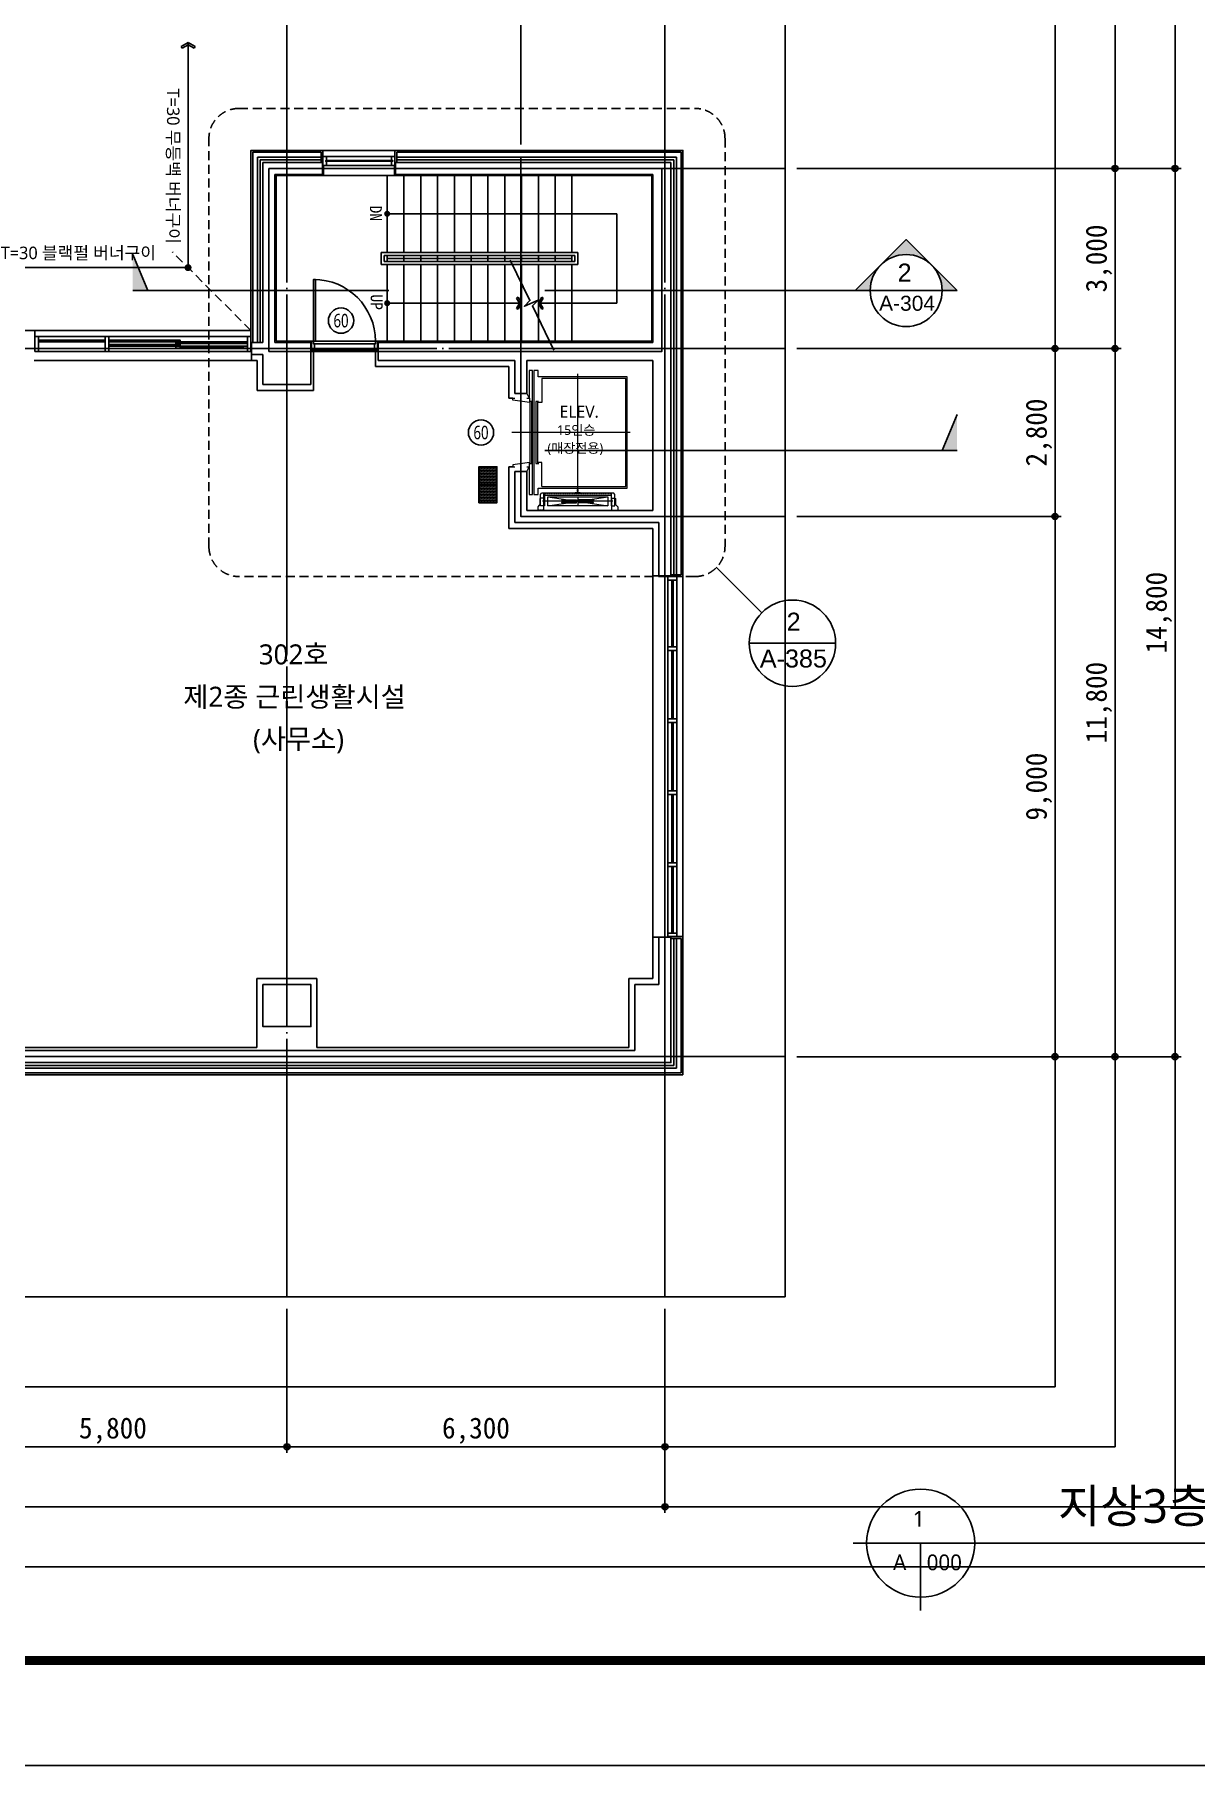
# Model space of a CAD drawing. Header units: millimetres. Extents: x 189000 to 252000, y 0 to 44550.
# Drawn here: x 221570 to 240914, y 0 to 28839 of the extents above; entities that cross this region are included whole.
import ezdxf
from ezdxf.enums import TextEntityAlignment as Align

# ---------------------------------------------------------------- set-up
doc = ezdxf.new("R2010")
doc.units = ezdxf.units.MM
doc.header["$LTSCALE"] = 100
for name, pattern in [('CEN', [62, 60, -1, 0, -1]), ('CENTER', [66, 60, -2, 2, -2]), ('CENTER2', [1.125, 0.75, -0.125, 0.125, -0.125]), ('DOT', [6.35, 0, -6.35]), ('HID', [2.3, 1.5, -0.8]), ('HIDDEN', [0.375, 0.25, -0.125]), ('도면0327-1$0$HID', [2.3, 1.5, -0.8])]:
    doc.linetypes.add(name, pattern=pattern)
for name, color, linetype in [('00', 7, 'Continuous'), ('A-MARK', 3, 'Continuous'), ('A-TITLE', 2, 'Continuous'), ('AA-DWXM-DOOR', 4, 'Continuous'), ('CEN', 1, 'CEN'), ('COL', 2, 'Continuous'), ('DIM', 7, 'Continuous'), ('FIN', 5, 'Continuous'), ('FOR', 4, 'Continuous'), ('fur', 6, 'Continuous'), ('insul', 8, 'Continuous'), ('L1', 8, 'Continuous'), ('SYM', 7, 'Continuous'), ('TEX', 3, 'Continuous'), ('TEXT', 3, 'Continuous'), ('WID', 4, 'Continuous'), ('방화문', 7, 'Continuous'), ('부분확대', 7, 'Continuous'), ('장애인', 8, 'Continuous')]:
    doc.layers.add(name, color=color, linetype=linetype)
for name, color, linetype, lineweight in [('LAD-CEN', 1, 'CENTER2', 9), ('LAD-OUTLINE', 7, 'Continuous', 20), ('LAD-REFERENCE', 7, 'Continuous', 5), ('LAD-THINLINE', 7, 'Continuous', 9)]:
    doc.layers.add(name, color=color, linetype=linetype, lineweight=lineweight)
doc.layers.add('면적선', color=44, linetype='Continuous', plot=False)
doc.styles.get("Standard").update_dxf_attribs({"font": 'Arial.ttf'})
doc.styles.add('돋움', font='')
doc.styles.add('맑은고딕', font='')
doc.styles.add('울릉도L', font='')
doc.styles.get('돋움').set_extended_font_data('DotumChe')
doc.styles.get('맑은고딕').set_extended_font_data('Malgun Gothic')
doc.styles.get('울릉도L').set_extended_font_data('Malgun Gothic')
doc.linetypes.add('BATTING', pattern='A,0.00254,-2.54,[134,ltypeshp.shx,S=2.54,R=0,X=-2.54,Y=0],-5.08,[134,ltypeshp.shx,S=2.54,R=180,X=2.54,Y=0],-2.54', length=10.16254)
doc.dimstyles.new('ISO-25', dxfattribs={"dimtxt": 2.5, "dimasz": 2.5, "dimexe": 1.25, "dimexo": 0.625, "dimtad": 1, "dimtxsty": 'Standard', "dimcen": 2.5, "dimadec": 0, "dimazin": 0, "dimtfac": 1, "dimtmove": 0, "dimatfit": 3, "dimfxl": 1, "dimarcsym": 0})

# ---------------------------------------------------------------- blocks, each defined once
blk = doc.blocks.new('*U14')
at = {"layer": 'LAD-OUTLINE'}
blk.add_line((0, 0), (80, 35), dxfattribs=at)
blk.add_lwpolyline([(80, 0), (80, 39), (150, 39), (110, -237), (80, -237), (80, -200)], dxfattribs=at)
blk = doc.blocks.new('*U15')
at = {"layer": 'LAD-OUTLINE'}
blk.add_line((0, 0), (-80, 35), dxfattribs=at)
blk.add_lwpolyline([(-80, 0), (-80, 39), (-150, 39), (-110, -237), (-80, -237), (-80, -200)], dxfattribs=at)
blk = doc.blocks.new('*U13')
at = {"layer": 'LAD-CEN', "ltscale": 200}
for p, q in [((0, 875), (0, -1100)), ((-1009, 0), (980, 0))]:
    blk.add_line(p, q, dxfattribs=at)
at = {"layer": 'LAD-OUTLINE'}
for points in [[(-1032, -730), (-1032, -660), (-930, -660), (-930, 825), (930, 825), (930, -660), (1032, -660), (1032, -730), (-1032, -730)], [(-900, -600), (-900, 800), (900, 800), (900, -600)], [(-570, -810), (-1032, -810), (-1032, -755), (1032, -755), (1032, -810), (570, -810)], [(-900, -600), (-500, -600), (-500, -660), (-530, -660)], [(-515, -665), (515, -665), (515, -700), (-515, -700), (-515, -665)], [(-515, -765), (515, -765), (515, -800), (-515, -800), (-515, -765)], [(900, -600), (500, -600), (500, -660), (530, -660)]]:
    blk.add_lwpolyline(points, dxfattribs=at)
blk = doc.blocks.new('LAD-RAIL-13K')
at = {"layer": 'LAD-THINLINE', "linetype": 'Continuous'}
for p, q in [((-40.801031, -53.720832), (-8.448969, -51.279167)), ((-4.75, -47.290511), (-4.75, -35.2)), ((4.75, -35.2), (4.75, -47.290511)), ((8.448969, -51.279167), (40.801031, -53.720832))]:
    blk.add_line(p, q, dxfattribs=at)
for points in [[(-7.95, -32), (-8, -32), (-8, -1), (-7, 0), (7, 0), (8, -1), (8, -32), (7.95, -32)], [(44.5, -57.709489), (44.5, -62), (-44.5, -62), (-44.5, -57.709489)]]:
    blk.add_lwpolyline(points, dxfattribs=at)
for centre, radius, start, end in [((-40.5, -57.709489), 4, 94.3160279995, 180), ((-8.75, -47.290511), 4, 274.3160279995, 0), ((-7.95, -35.2), 3.2, 0, 90), ((7.95, -35.2), 3.2, 90, 180), ((8.75, -47.290511), 4, 180, 265.6839720005), ((40.5, -57.709489), 4, 0, 85.6839720005)]:
    blk.add_arc(centre, radius, start, end, dxfattribs=at)
blk = doc.blocks.new('*U10')
at = {"layer": 'LAD-CEN', "ltscale": 10}
for p, q in [((-293, 636), (-277, 636)), ((-293, 601), (-277, 601)), ((-293, -601), (-277, -601)), ((-293, -636), (-277, -636))]:
    blk.add_line(p, q, dxfattribs=at)
at = {"layer": 'LAD-REFERENCE'}
for p, q in [((0, 601), (0, -601)), ((-211, 562), (0, 562)), ((-37, 556), (-37, -556)), ((-211, -562), (0, -562))]:
    blk.add_line(p, q, dxfattribs=at)
for points in [[(-83, 621), (-83, 621), (-88, 629), (-180, 629, -0.188811), (-194, 634), (-201, 641), (-228, 666), (-288, 666), (-288, 566), (-213, 566), (-83, 566)], [(-83, -621), (-83, -621), (-88, -629), (-180, -629, 0.188811), (-194, -634), (-201, -641), (-228, -666), (-288, -666), (-288, -566), (-213, -566), (-83, -566)]]:
    blk.add_lwpolyline(points, format="xyb", close=True, dxfattribs=at)
for points in [[(0, 556), (-211, 556), (-211, 621), (-20, 621), (0, 601)], [(0, -556), (-211, -556), (-211, -621), (-20, -621), (0, -601)]]:
    blk.add_lwpolyline(points, dxfattribs=at)
at = {"layer": 'LAD-THINLINE', "color": 2, "linetype": 'HIDDEN'}
for p, q in [((-282, 566), (-282, 666)), ((-6, -556), (-6, 556)), ((-282, -566), (-282, -666))]:
    blk.add_line(p, q, dxfattribs=at)
blk = doc.blocks.new('*U11')
at = {"layer": 'LAD-CEN', "linetype": 'CENTER'}
for p, q in [((0, 586), (0, -586)), ((75, 0), (-75, 0))]:
    blk.add_line(p, q, dxfattribs=at)
at = {"layer": 'LAD-THINLINE', "color": 5}
for p, q in [((-75, -500), (75, 500)), ((75, -500), (-75, 500)), ((-25, 262), (-25, 17)), ((-25, 262), (-22, 262)), ((-25, 262), (-22, 262)), ((-25, 262), (-22, 262)), ((-25, 262), (-22, 262)), ((-25, 17), (-22, 17)), ((-25, 17), (-22, 17)), ((-22, 262), (-22, 17)), ((-22, 262), (-21, 259)), ((-22, 262), (-21, 259)), ((-22, 17), (-21, 21)), ((-15, 260), (-12, 260)), ((-15, 260), (-12, 260)), ((-15, 260), (-15, 20)), ((-15, 260), (-9, 260)), ((-15, 260), (-9, 260)), ((-15, 20), (-9, 20)), ((-15, 20), (-9, 20)), ((-9, 260), (-9, 20)), ((-3, 260), (-3, 20)), ((3, 260), (-3, 260)), ((3, 260), (-3, 260)), ((3, 20), (-3, 20)), ((3, 260), (0, 260)), ((3, 260), (0, 260)), ((3, 260), (3, 20)), ((15, 260), (9, 260)), ((9, 260), (9, 20)), ((9, 260), (9, 20)), ((15, 20), (9, 20)), ((15, 260), (12, 260)), ((15, 260), (15, 20)), ((25, 262), (21, 262)), ((25, 262), (21, 262)), ((21, 262), (21, 17)), ((21, 262), (21, 259)), ((25, 262), (21, 262)), ((25, 262), (21, 262)), ((21, 262), (21, 259)), ((21, 17), (21, 21)), ((25, 17), (21, 17)), ((25, 17), (21, 17)), ((25, 262), (25, 17)), ((-25, -263), (-25, -18)), ((-25, -18), (-22, -18)), ((-25, -18), (-22, -18)), ((-25, -263), (-22, -263)), ((-25, -263), (-22, -263)), ((-25, -263), (-22, -263)), ((-25, -263), (-22, -263)), ((-22, -263), (-22, -18)), ((-22, -18), (-21, -21)), ((-22, -263), (-21, -260)), ((-22, -263), (-21, -260)), ((-15, -21), (-9, -21)), ((-15, -21), (-9, -21)), ((-15, -261), (-15, -21)), ((-15, -261), (-12, -261)), ((-15, -261), (-12, -261)), ((-15, -261), (-9, -261)), ((-15, -261), (-9, -261)), ((-9, -261), (-9, -21)), ((-3, -261), (-3, -21)), ((3, -21), (-3, -21)), ((3, -261), (-3, -261)), ((3, -261), (-3, -261)), ((3, -261), (0, -261)), ((3, -261), (0, -261)), ((3, -261), (3, -21)), ((15, -21), (9, -21)), ((9, -261), (9, -21)), ((9, -261), (9, -21)), ((15, -261), (9, -261)), ((15, -261), (12, -261)), ((15, -261), (15, -21)), ((21, -263), (21, -18)), ((25, -18), (21, -18)), ((25, -18), (21, -18)), ((21, -18), (21, -21)), ((21, -263), (21, -260)), ((21, -263), (21, -260)), ((25, -263), (21, -263)), ((25, -263), (21, -263)), ((25, -263), (21, -263)), ((25, -263), (21, -263)), ((25, -263), (25, -18))]:
    blk.add_line(p, q, dxfattribs=at)
at = {"layer": 'LAD-THINLINE'}
blk.add_lwpolyline([(-75, -500), (75, -500), (75, 500), (-75, 500)], close=True, dxfattribs=at)
at = {"layer": 'LAD-THINLINE', "color": 5}
for centre, start, end in [((-18, 260), 190.2367, 0), ((-18, 260), 190.2367, 0), ((-18, 20), 0, 169.7633), ((-6, 260), 180, 0), ((-6, 260), 180, 0), ((-6, 20), 0, 180), ((6, 260), 180, 0), ((6, 260), 180, 0), ((6, 20), 0, 180), ((18, 260), 180, 349.7633), ((18, 260), 180, 349.7633), ((18, 20), 10.2367, 180), ((-18, -21), 190.2367, 0), ((-18, -261), 0, 169.7633), ((-18, -261), 0, 169.7633), ((-6, -21), 180, 0), ((-6, -261), 0, 180), ((-6, -261), 0, 180), ((6, -21), 180, 0), ((6, -261), 0, 180), ((6, -261), 0, 180), ((18, -21), 180, 349.7633), ((18, -261), 10.2367, 180), ((18, -261), 10.2367, 180)]:
    blk.add_arc(centre, 3, start, end, dxfattribs=at)
blk = doc.blocks.new('1')
for name, p in [('*U11', (2386334, -4381467)), ('*U14', (2386831, -4382312)), ('*U15', (2388131, -4382312))]:
    blk.add_blockref(name, p)
at = {"rotation": 270}
blk.add_blockref('LAD-RAIL-13K', (2386531, -4381467), dxfattribs=at)
at = {"layer": 'L1'}
for name, p in [('*U13', (2387481, -4381467)), ('*U10', (2386469, -4381467))]:
    blk.add_blockref(name, p, dxfattribs=at)
blk = doc.blocks.new('새로운 블럭$0$arrow1')
for p, q in [((0, 0), (0.29, 0.5)), ((0, 0), (0.29, -0.5)), ((0.16, 0), (0.41, 0.43)), ((0.16, 0), (0.41, -0.43)), ((0.29, 0.5), (0.41, 0.43)), ((0.29, -0.5), (0.41, -0.43))]:
    blk.add_line(p, q)
blk = doc.blocks.new('Z_DOT')
at = {"layer": 'DIM', "color": 7}
for p, q in [((-1, 0), (1, 0)), ((0, -1), (0, 1))]:
    blk.add_line(p, q, dxfattribs=at)
for radius in [0.5, 0.25]:
    blk.add_circle((0, 0), radius, dxfattribs=at)
blk = doc.blocks.new('*D30')
at = {"layer": 'Defpoints', "color": 0, "transparency": 16777216}
for p in [(234075, 23609), (234075, 11809), (239575, 11809)]:
    blk.add_point(p, dxfattribs=at)
at = {"layer": 'DIM', "color": 6, "lineweight": -2, "transparency": 16777216}
for p, q in [((234275, 23609), (239575, 23609)), ((239575, 23509), (239575, 11909)), ((234275, 11809), (239575, 11809))]:
    blk.add_line(p, q, dxfattribs=at)
at = {"layer": 'DIM', "color": 6, "lineweight": -2, "transparency": 16777216, "xscale": 100, "yscale": 100, "zscale": 100}
for p, rotation in [((239575, 23609), 90), ((239575, 11809), 270)]:
    blk.add_blockref('Z_DOT', p, dxfattribs=dict(at, rotation=rotation))
at = {"layer": 'DIM', "color": 0, "transparency": 16777216, "insert": (239307, 17709), "char_height": 350, "attachment_point": 5, "rotation": 90, "style": '돋움'}
blk.add_mtext('11,800', dxfattribs=at)
blk = doc.blocks.new('*D31')
at = {"layer": 'Defpoints', "color": 0, "transparency": 16777216}
for p in [(234075, 26609), (234075, 11809), (240575, 11809)]:
    blk.add_point(p, dxfattribs=at)
at = {"layer": 'DIM', "color": 6, "lineweight": -2, "transparency": 16777216}
for p, q in [((234275, 26609), (240575, 26609)), ((240575, 26509), (240575, 11909)), ((234275, 11809), (240575, 11809))]:
    blk.add_line(p, q, dxfattribs=at)
at = {"layer": 'DIM', "color": 6, "lineweight": -2, "transparency": 16777216, "xscale": 100, "yscale": 100, "zscale": 100}
for p, rotation in [((240575, 26609), 90), ((240575, 11809), 270)]:
    blk.add_blockref('Z_DOT', p, dxfattribs=dict(at, rotation=rotation))
at = {"layer": 'DIM', "color": 0, "transparency": 16777216, "insert": (240307, 19209), "char_height": 350, "attachment_point": 5, "rotation": 90, "style": '돋움'}
blk.add_mtext('14,800', dxfattribs=at)
blk = doc.blocks.new('*D32')
at = {"layer": 'Defpoints', "color": 0, "transparency": 16777216}
for p in [(234075, 26609), (234075, 23609), (239575, 23609)]:
    blk.add_point(p, dxfattribs=at)
at = {"layer": 'DIM', "color": 6, "lineweight": -2, "transparency": 16777216}
for p, q in [((234275, 26609), (239575, 26609)), ((239575, 26509), (239575, 23709)), ((234275, 23609), (239575, 23609))]:
    blk.add_line(p, q, dxfattribs=at)
at = {"layer": 'DIM', "color": 6, "lineweight": -2, "transparency": 16777216, "xscale": 100, "yscale": 100, "zscale": 100}
for p, rotation in [((239575, 26609), 90), ((239575, 23609), 270)]:
    blk.add_blockref('Z_DOT', p, dxfattribs=dict(at, rotation=rotation))
at = {"layer": 'DIM', "color": 0, "transparency": 16777216, "insert": (239307, 25109), "char_height": 350, "attachment_point": 5, "rotation": 90, "style": '돋움'}
blk.add_mtext('3,000', dxfattribs=at)
blk = doc.blocks.new('*D35')
at = {"layer": 'Defpoints', "color": 0, "transparency": 16777216}
for p in [(219975, 7809), (225775, 7809), (219975, 5309)]:
    blk.add_point(p, dxfattribs=at)
at = {"layer": 'DIM', "color": 6, "lineweight": -2, "transparency": 16777216}
for p, q in [((219975, 7609), (219975, 5309)), ((225775, 7609), (225775, 5309)), ((225675, 5309), (220075, 5309))]:
    blk.add_line(p, q, dxfattribs=at)
at = {"layer": 'DIM', "color": 6, "lineweight": -2, "transparency": 16777216, "xscale": 100, "yscale": 100, "zscale": 100, "rotation": 180}
blk.add_blockref('Z_DOT', (219975, 5309), dxfattribs=at)
at = {"layer": 'DIM', "color": 6, "lineweight": -2, "transparency": 16777216, "xscale": 100, "yscale": 100, "zscale": 100}
blk.add_blockref('Z_DOT', (225775, 5309), dxfattribs=at)
at = {"layer": 'DIM', "color": 0, "transparency": 16777216, "insert": (222875, 5577), "char_height": 350, "attachment_point": 5, "style": '돋움'}
blk.add_mtext('5,800', dxfattribs=at)
blk = doc.blocks.new('*D36')
at = {"layer": 'Defpoints', "color": 0, "transparency": 16777216}
for p in [(225775, 7809), (232075, 7809), (225775, 5309)]:
    blk.add_point(p, dxfattribs=at)
at = {"layer": 'DIM', "color": 6, "lineweight": -2, "transparency": 16777216}
for p, q in [((225775, 7609), (225775, 5309)), ((232075, 7609), (232075, 5309)), ((231975, 5309), (225875, 5309))]:
    blk.add_line(p, q, dxfattribs=at)
at = {"layer": 'DIM', "color": 6, "lineweight": -2, "transparency": 16777216, "xscale": 100, "yscale": 100, "zscale": 100, "rotation": 180}
blk.add_blockref('Z_DOT', (225775, 5309), dxfattribs=at)
at = {"layer": 'DIM', "color": 6, "lineweight": -2, "transparency": 16777216, "xscale": 100, "yscale": 100, "zscale": 100}
blk.add_blockref('Z_DOT', (232075, 5309), dxfattribs=at)
at = {"layer": 'DIM', "color": 0, "transparency": 16777216, "insert": (228925, 5577), "char_height": 350, "attachment_point": 5, "style": '돋움'}
blk.add_mtext('6,300', dxfattribs=at)
blk = doc.blocks.new('*D37')
at = {"layer": 'Defpoints', "color": 0, "transparency": 16777216}
for p in [(205075, 7809), (232075, 7809), (205075, 4309)]:
    blk.add_point(p, dxfattribs=at)
at = {"layer": 'DIM', "color": 6, "lineweight": -2, "transparency": 16777216}
for p, q in [((205075, 7609), (205075, 4309)), ((232075, 7609), (232075, 4309)), ((231975, 4309), (205175, 4309))]:
    blk.add_line(p, q, dxfattribs=at)
at = {"layer": 'DIM', "color": 6, "lineweight": -2, "transparency": 16777216, "xscale": 100, "yscale": 100, "zscale": 100, "rotation": 180}
blk.add_blockref('Z_DOT', (205075, 4309), dxfattribs=at)
at = {"layer": 'DIM', "color": 6, "lineweight": -2, "transparency": 16777216, "xscale": 100, "yscale": 100, "zscale": 100}
blk.add_blockref('Z_DOT', (232075, 4309), dxfattribs=at)
at = {"layer": 'DIM', "color": 0, "transparency": 16777216, "insert": (218575, 4577), "char_height": 350, "attachment_point": 5, "style": '돋움'}
blk.add_mtext('27,000', dxfattribs=at)
blk = doc.blocks.new('*D38')
at = {"layer": 'Defpoints', "color": 0, "transparency": 16777216}
for p in [(234075, 20809), (234075, 11809), (238575, 11809)]:
    blk.add_point(p, dxfattribs=at)
at = {"layer": 'DIM', "color": 6, "lineweight": -2, "transparency": 16777216}
for p, q in [((234275, 20809), (238575, 20809)), ((238575, 20709), (238575, 11909)), ((234275, 11809), (238575, 11809))]:
    blk.add_line(p, q, dxfattribs=at)
at = {"layer": 'DIM', "color": 6, "lineweight": -2, "transparency": 16777216, "xscale": 100, "yscale": 100, "zscale": 100}
for p, rotation in [((238575, 20809), 90), ((238575, 11809), 270)]:
    blk.add_blockref('Z_DOT', p, dxfattribs=dict(at, rotation=rotation))
at = {"layer": 'DIM', "color": 0, "transparency": 16777216, "insert": (238307, 16309), "char_height": 350, "attachment_point": 5, "rotation": 90, "style": '돋움'}
blk.add_mtext('9,000', dxfattribs=at)
blk = doc.blocks.new('*D39')
at = {"layer": 'Defpoints', "color": 0, "transparency": 16777216}
for p in [(234075, 23609), (234075, 20809), (238575, 20809)]:
    blk.add_point(p, dxfattribs=at)
at = {"layer": 'DIM', "color": 6, "lineweight": -2, "transparency": 16777216}
for p, q in [((234275, 23609), (238575, 23609)), ((238575, 23509), (238575, 20909)), ((234275, 20809), (238575, 20809))]:
    blk.add_line(p, q, dxfattribs=at)
at = {"layer": 'DIM', "color": 6, "lineweight": -2, "transparency": 16777216, "xscale": 100, "yscale": 100, "zscale": 100}
for p, rotation in [((238575, 23609), 90), ((238575, 20809), 270)]:
    blk.add_blockref('Z_DOT', p, dxfattribs=dict(at, rotation=rotation))
at = {"layer": 'DIM', "color": 0, "transparency": 16777216, "insert": (238307, 22209), "char_height": 350, "attachment_point": 5, "rotation": 90, "style": '돋움'}
blk.add_mtext('2,800', dxfattribs=at)
blk = doc.blocks.new('*D40')
at = {"layer": 'Defpoints', "color": 0, "transparency": 16777216}
for p in [(234075, 34909), (234075, 26609), (240575, 26609)]:
    blk.add_point(p, dxfattribs=at)
at = {"layer": 'DIM', "color": 6, "lineweight": -2, "transparency": 16777216}
for p, q in [((234275, 34909), (240575, 34909)), ((240575, 34809), (240575, 26709)), ((234275, 26609), (240575, 26609))]:
    blk.add_line(p, q, dxfattribs=at)
at = {"layer": 'DIM', "color": 6, "lineweight": -2, "transparency": 16777216, "xscale": 100, "yscale": 100, "zscale": 100}
for p, rotation in [((240575, 34909), 90), ((240575, 26609), 270)]:
    blk.add_blockref('Z_DOT', p, dxfattribs=dict(at, rotation=rotation))
at = {"layer": 'DIM', "color": 0, "transparency": 16777216, "insert": (240307, 30759), "char_height": 350, "attachment_point": 5, "rotation": 90, "style": '돋움'}
blk.add_mtext('8,300', dxfattribs=at)
blk = doc.blocks.new('A$C0DB842BB')
at = {"layer": 'FOR', "color": 1}
blk.add_lwpolyline([(63000, 0), (63000, 44550), (0, 44550), (0, 0)], close=True, dxfattribs=at)
at = {"layer": 'FOR', "color": 7, "const_width": 150}
blk.add_lwpolyline([(61688, 43250), (2187, 43250), (2187, 1750), (61688, 1750)], close=True, dxfattribs=at)
blk = doc.blocks.new('A$C1434219D')
at = {"layer": '장애인', "color": 6}
blk.add_lwpolyline([(0, 0), (300, 0), (300, 300), (0, 300)], close=True, dxfattribs=at)
at = {"layer": '장애인'}
for centre in [(25, 275), (75, 275), (125, 275), (175, 275), (225, 275), (275, 275), (25, 225), (25, 175), (25, 125), (25, 75), (25, 25), (75, 225), (75, 175), (75, 125), (75, 75), (75, 25), (125, 225), (125, 175), (125, 125), (125, 75), (125, 25), (175, 225), (175, 175), (175, 125), (175, 75), (175, 25), (225, 225), (225, 175), (225, 125), (225, 75), (225, 25), (275, 225), (275, 175), (275, 125), (275, 75), (275, 25)]:
    blk.add_circle(centre, 17.5, dxfattribs=at)
blk = doc.blocks.new('*U48')
at = {"layer": 'AA-DWXM-DOOR', "color": 8}
for p, q in [((35, 120), (1065, 120)), ((35, 75), (1065, 75))]:
    blk.add_line(p, q, dxfattribs=at)
at = {"layer": 'AA-DWXM-DOOR'}
for points in [[(65, 120), (65, 1150), (35, 1150), (35, 120)], [(0, -30), (0, 120), (35, 120), (35, 75), (50, 75), (50, 15), (35, -30), (35, -30)], [(1100, -30), (1100, 120), (1065, 120), (1065, 75), (1050, 75), (1050, 15), (1065, -30), (1065, -30)]]:
    blk.add_lwpolyline(points, close=True, dxfattribs=at)
at = {"layer": 'AA-DWXM-DOOR', "color": 16}
blk.add_arc((35, 120), 1030, 0, 90, dxfattribs=at)
at = {"layer": 'Defpoints', "linetype": 'DOT'}
for p, q in [((-10, 110), (-10, -20)), ((1110, 110), (1110, -20))]:
    blk.add_line(p, q, dxfattribs=at)
blk = doc.blocks.new('도면0327-1$0$새로운 블럭$0$arrow1')
for p, q in [((0, 0), (0.29, 0.5)), ((0, 0), (0.29, -0.5)), ((0.16, 0), (0.41, 0.43)), ((0.16, 0), (0.41, -0.43)), ((0.29, 0.5), (0.41, 0.43)), ((0.29, -0.5), (0.41, -0.43))]:
    blk.add_line(p, q)

msp = doc.modelspace()

# ---------------------------------------------------------------- hatches: boundary and pattern name
at = {"layer": 'A-MARK'}
for points in [[(236518.3, 24999.1), (236094.1, 25423.4), (235669.8, 24999.1, -0.4142136)], [(223204.9, 25174.9), (223204.9, 24574.9), (223454.9, 24574.9)], [(235669.8, 24999.1), (235245.5, 24574.9), (235494.1, 24574.9, -0.1989124)], [(236518.3, 24999.1, -0.1989124), (236694.1, 24574.9), (236942.6, 24574.9)], [(236942.6, 22509.1), (236942.6, 21909.1), (236692.6, 21909.1)]]:
    msp.add_hatch(color=256, dxfattribs=at).paths.add_polyline_path(points)

# ---------------------------------------------------------------- linework, layer by layer
at = {"layer": '00', "const_width": 50}
for points in [[(227445.3, 25829.1, 1), (227445.3, 25879.1, 1)], [(227445.3, 24339.1, 1), (227445.3, 24389.1, 1)]]:
    msp.add_lwpolyline(points, format="xyb", close=True, dxfattribs=at)
at = {"layer": '00'}
msp.add_lwpolyline([(230220.9, 23582.2), (229865.9, 24318.5), (229959.4, 24415.4), (229731.4, 24312.8), (229822.9, 24407.7), (229497.7, 25082.2)], dxfattribs=at)
at = {"layer": 'A-MARK'}
for p, q in [((223454.9, 24574.9), (223204.9, 25174.9)), ((223204.9, 24574.9), (227475.3, 24574.9)), ((230075.3, 24574.9), (236942.6, 24574.9)), ((236692.6, 21909.1), (236942.6, 22509.1)), ((236942.6, 21909.1), (230075.3, 21909.1))]:
    msp.add_line(p, q, dxfattribs=at)
msp.add_lwpolyline([(236942.6, 24574.9), (236094.1, 25423.4), (235245.5, 24574.9)], dxfattribs=at)
msp.add_circle((236094.1, 24574.9), 600, dxfattribs=at)
at = {"layer": 'A-TITLE', "color": 0}
for p, q in [((235210.9, 3703.3), (243885.2, 3703.3)), ((236335.9, 3703.3), (236335.9, 2578.3))]:
    msp.add_line(p, q, dxfattribs=at)
msp.add_circle((236335.9, 3703.3), 900, dxfattribs=at)
at = {"layer": 'AA-DWXM-DOOR', "color": 8}
msp.add_line((226220.3, 23579.1), (227250.3, 23579.1), dxfattribs=at)
at = {"layer": 'CEN'}
for p, q in [((225775.3, 36909.1), (225775.3, 7809.1)), ((229675.3, 20809.1), (229675.3, 36909.1)), ((232075.3, 36909.1), (232075.3, 7809.1)), ((225475.3, 26609.1), (234075.3, 26609.1)), ((225475.3, 23609.1), (225475.3, 26609.1)), ((209875.3, 23609.1), (234075.3, 23609.1)), ((229675.3, 20809.1), (234075.3, 20809.1)), ((234075.3, 11809.1), (203075.3, 11809.1))]:
    msp.add_line(p, q, dxfattribs=at)
at = {"layer": 'COL'}
for p, q in [((225375.3, 23709.1), (225375.3, 26709.1)), ((226365.3, 26709.1), (225375.3, 26709.1)), ((226365.3, 26509.1), (226365.3, 26709.1)), ((232175.3, 26709.1), (227585.3, 26709.1)), ((227585.3, 26709.1), (227585.3, 26509.1)), ((232175.3, 26709.1), (232175.3, 19819.1)), ((225575.3, 23709.1), (225575.3, 26509.1)), ((226365.3, 26509.1), (225575.3, 26509.1)), ((231875.3, 26509.1), (227585.3, 26509.1)), ((231875.3, 26509.1), (231875.3, 23709.1)), ((225375.3, 23709.1), (225185.3, 23709.1)), ((225185.3, 23509.1), (225185.3, 23709.1)), ((226175.3, 23709.1), (225575.3, 23709.1)), ((226175.3, 23009.1), (226175.3, 23709.1)), ((231875.3, 23709.1), (227295.3, 23709.1)), ((227295.3, 23709.1), (227295.3, 23409.1)), ((225375.3, 23509.1), (225185.3, 23509.1)), ((227295.3, 23409.1), (229575.3, 23409.1)), ((229575.3, 22859.1), (229575.3, 23409.1)), ((229775.3, 23409.1), (231875.3, 23409.1)), ((229775.3, 23409.1), (229775.3, 22859.1)), ((231875.3, 23409.1), (231875.3, 20909.1)), ((225375.3, 23009.1), (226175.3, 23009.1)), ((229775.3, 22859.1), (229575.3, 22859.1)), ((229775.3, 21559.1), (229575.3, 21559.1)), ((229575.3, 21559.1), (229575.3, 20709.1)), ((229775.3, 21559.1), (229775.3, 20909.1)), ((229775.3, 20909.1), (231875.3, 20909.1)), ((231975.3, 20709.1), (229575.3, 20709.1)), ((229575.3, 20709.1), (229575.3, 20709.1)), ((229575.3, 20709.1), (229575.3, 20709.1)), ((231975.3, 20709.1), (231975.3, 19819.1)), ((231975.3, 19819.1), (232175.3, 19819.1)), ((231975.3, 13799.1), (231975.3, 13009.1)), ((231975.3, 13799.1), (232175.3, 13799.1)), ((231975.3, 13009.1), (231575.3, 13009.1)), ((231575.3, 11909.1), (231575.3, 13009.1)), ((231575.3, 11909.1), (212975.3, 11909.1))]:
    msp.add_line(p, q, dxfattribs=at)
for points in [[(225375.3, 23509.1), (225375.3, 23009.1)], [(212775.3, 11709.1), (232175.3, 11709.1), (232175.3, 13799.1)]]:
    msp.add_lwpolyline(points, dxfattribs=at)
msp.add_lwpolyline([(225375.3, 13009.1), (226175.3, 13009.1), (226175.3, 12309.1), (225375.3, 12309.1)], close=True, dxfattribs=at)
at = {"layer": 'Defpoints', "color": 26}
for points in [[(241575.3, 41409.1), (195575.3, 41409.1), (195575.3, 3309.1), (241575.3, 3309.1)], [(240575.3, 40409.1), (196575.3, 40409.1), (196575.3, 4309.1), (240575.3, 4309.1)], [(239575.3, 39409.1), (197575.3, 39409.1), (197575.3, 5309.1), (239575.3, 5309.1)], [(238575.3, 38409.1), (198575.3, 38409.1), (198575.3, 6309.1), (238575.3, 6309.1)], [(234075.3, 36909.1), (203075.3, 36909.1), (203075.3, 7809.1), (234075.3, 7809.1)]]:
    msp.add_lwpolyline(points, close=True, dxfattribs=at)
at = {"layer": 'FIN', "linetype": 'Continuous'}
for p, q in [((226375.3, 26709.1), (226375.3, 26909.1)), ((227575.3, 26709.1), (227575.3, 26909.1))]:
    msp.add_line(p, q, dxfattribs=at)
at = {"layer": 'FIN', "linetype": 'Continuous', "ltscale": 5}
for p, q in [((227605.3, 26709.1), (227605.3, 26879.1)), ((227605.3, 26879.1), (232345.3, 26879.1)), ((232345.3, 26879.1), (232345.3, 19839.1)), ((213475.3, 23909.1), (225175.3, 23909.1)), ((221575.3, 23709.1), (221575.3, 23909.1)), ((225175.3, 23709.1), (225175.3, 23909.1)), ((225185.3, 23409.1), (225277.4, 23409.1)), ((225277.4, 23409.1), (225277.4, 22909.1)), ((226220.3, 23579.1), (226220.3, 22909.1)), ((227250.3, 23579.1), (227250.3, 23309.1)), ((227250.3, 23309.1), (229475.3, 23309.1)), ((229475.3, 23309.1), (229475.3, 22779.1)), ((225277.4, 22909.1), (226220.3, 22909.1)), ((229538.3, 22779.1), (229475.3, 22779.1)), ((229475.3, 21639.1), (229475.3, 20609.1)), ((229538.3, 21639.1), (229475.3, 21639.1)), ((229475.3, 20609.1), (231875.3, 20609.1)), ((231875.3, 20609.1), (231875.3, 19819.1)), ((232345.3, 19839.1), (232175.3, 19839.1)), ((232175.3, 19809.1), (232375.3, 19809.1)), ((232375.3, 19809.1), (232375.3, 13809.1)), ((231875.3, 13799.1), (231875.3, 13109.1)), ((232175.3, 13809.1), (232375.3, 13809.1)), ((232175.3, 13779.1), (232345.3, 13779.1)), ((232345.3, 13779.1), (232345.3, 11539.1)), ((225275.3, 13109.1), (226275.3, 13109.1)), ((225275.3, 11959.1), (225275.3, 13109.1)), ((226275.3, 11959.1), (226275.3, 13109.1)), ((231475.3, 13109.1), (231875.3, 13109.1)), ((231475.3, 11959.1), (231475.3, 13109.1)), ((220775.3, 11959.1), (225275.3, 11959.1)), ((231475.3, 11959.1), (226275.3, 11959.1)), ((212005.3, 11539.1), (232345.3, 11539.1)), ((211975.3, 11509.1), (232375.3, 11509.1))]:
    msp.add_line(p, q, dxfattribs=at)
at = {"layer": 'FIN'}
for p, q in [((226385.3, 26489.1), (226385.3, 26659.1)), ((227565.3, 26659.1), (227565.3, 26489.1)), ((225595.3, 23729.1), (225595.3, 26489.1)), ((225595.3, 26489.1), (226385.3, 26489.1)), ((227565.3, 26489.1), (231855.3, 26489.1)), ((231855.3, 26489.1), (231855.3, 23729.1)), ((226185.3, 23729.1), (225595.3, 23729.1)), ((231855.3, 23729.1), (227285.3, 23729.1)), ((225185.3, 23409.1), (221565.3, 23409.1)), ((225185.3, 23509.1), (225185.3, 23409.1)), ((231975.3, 19819.1), (231875.3, 19819.1)), ((231875.3, 13799.1), (231875.3, 19819.1)), ((231975.3, 13799.1), (231875.3, 13799.1))]:
    msp.add_line(p, q, dxfattribs=at)
at = {"layer": 'FIN', "linetype": 'Continuous', "ltscale": 5}
for points in [[(225175.3, 23909.1), (225175.3, 26909.1), (232375.3, 26909.1), (232375.3, 23909.1)], [(225205.3, 23709.1), (225205.3, 26879.1), (226345.3, 26879.1), (226345.3, 26709.1)], [(232375.3, 19809.1), (232375.3, 23909.1)], [(232375.3, 11509.1), (232375.3, 13809.1)]]:
    msp.add_lwpolyline(points, dxfattribs=at)
at = {"layer": 'FIN'}
msp.add_lwpolyline([(226385.3, 26489.1), (227565.3, 26489.1)], dxfattribs=at)
at = {"layer": 'fur', "color": 6}
for p, q in [((227445.3, 25854.1), (231275.3, 25854.1)), ((231275.3, 24364.1), (231275.3, 25854.1)), ((227445.3, 24364.1), (229685.3, 24364.1)), ((231275.3, 24364.1), (229965.3, 24364.1))]:
    msp.add_line(p, q, dxfattribs=at)
at = {"layer": 'insul'}
for p, q in [((226345.3, 26799.1), (225285.3, 26799.1)), ((225285.3, 26799.1), (225285.3, 23709.1)), ((227605.3, 26799.1), (232265.3, 26799.1)), ((232265.3, 26799.1), (232265.3, 19839.1)), ((232265.3, 13779.1), (232265.3, 11619.1)), ((212685.3, 11619.1), (232265.3, 11619.1))]:
    msp.add_line(p, q, dxfattribs=at)
at = {"layer": 'insul', "linetype": 'BATTING', "ltscale": 0.04}
for p, q in [((226345.3, 26754.1), (225330.3, 26754.1)), ((225330.3, 26754.1), (225330.3, 23709.1)), ((227605.3, 26754.1), (232220.3, 26754.1)), ((232220.3, 26754.1), (232220.3, 19839.1)), ((232220.3, 13779.1), (232220.3, 11664.1)), ((212730.3, 11664.1), (232220.3, 11664.1))]:
    msp.add_line(p, q, dxfattribs=at)
at = {"layer": 'L1'}
for p, q in [((227445.3, 25209.1), (227445.3, 26489.1)), ((227445.3, 25209.1), (227445.3, 26489.1)), ((227725.3, 25209.1), (227725.3, 26489.1)), ((228005.3, 25209.1), (228005.3, 26489.1)), ((228285.3, 25209.1), (228285.3, 26489.1)), ((228565.3, 25209.1), (228565.3, 26489.1)), ((228845.3, 25209.1), (228845.3, 26489.1)), ((229125.3, 25209.1), (229125.3, 26489.1)), ((229405.3, 25209.1), (229405.3, 26489.1)), ((229685.3, 25209.1), (229685.3, 26489.1)), ((229965.3, 25209.1), (229965.3, 26489.1)), ((230245.3, 25209.1), (230245.3, 26489.1)), ((230525.3, 25209.1), (230525.3, 26489.1)), ((227345.3, 25209.1), (230625.3, 25209.1)), ((227345.3, 25159.1), (227345.3, 25209.1)), ((227345.3, 25209.1), (227345.3, 25009.1)), ((227395.3, 25159.1), (230575.3, 25159.1)), ((227395.3, 25159.1), (227395.3, 25059.1)), ((227445.3, 25109.1), (227445.3, 25159.1)), ((227445.3, 25109.1), (230525.3, 25109.1)), ((227445.3, 25109.1), (227445.3, 25059.1)), ((227725.3, 25109.1), (227725.3, 25159.1)), ((227725.3, 25109.1), (227725.3, 25059.1)), ((228005.3, 25109.1), (228005.3, 25159.1)), ((228005.3, 25109.1), (228005.3, 25059.1)), ((228285.3, 25109.1), (228285.3, 25159.1)), ((228285.3, 25109.1), (228285.3, 25059.1)), ((228565.3, 25109.1), (228565.3, 25159.1)), ((228565.3, 25109.1), (228565.3, 25059.1)), ((228845.3, 25109.1), (228845.3, 25159.1)), ((228845.3, 25109.1), (228845.3, 25059.1)), ((229125.3, 25109.1), (229125.3, 25159.1)), ((229125.3, 25109.1), (229125.3, 25059.1)), ((229405.3, 25109.1), (229405.3, 25159.1)), ((229405.3, 25109.1), (229405.3, 25059.1)), ((229685.3, 25109.1), (229685.3, 25159.1)), ((229685.3, 25059.1), (229685.3, 25109.1)), ((229965.3, 25109.1), (229965.3, 25159.1)), ((229965.3, 25059.1), (229965.3, 25109.1)), ((230245.3, 25109.1), (230245.3, 25159.1)), ((230245.3, 25059.1), (230245.3, 25109.1)), ((230525.3, 25109.1), (230525.3, 25159.1)), ((230525.3, 25109.1), (230525.3, 25159.1)), ((230525.3, 25109.1), (230525.3, 25059.1)), ((230525.3, 25059.1), (230525.3, 25109.1)), ((230575.3, 25159.1), (230575.3, 25059.1)), ((230625.3, 25209.1), (230625.3, 25009.1)), ((230625.3, 25009.1), (227345.3, 25009.1)), ((230575.3, 25059.1), (227395.3, 25059.1)), ((227445.3, 25009.1), (227445.3, 23729.1)), ((227445.3, 25009.1), (227445.3, 23729.1)), ((227725.3, 25009.1), (227725.3, 23729.1)), ((228005.3, 25009.1), (228005.3, 23729.1)), ((228285.3, 25009.1), (228285.3, 23729.1)), ((228565.3, 25009.1), (228565.3, 23729.1)), ((228845.3, 25009.1), (228845.3, 23729.1)), ((229125.3, 25009.1), (229125.3, 23729.1)), ((229405.3, 25009.1), (229405.3, 23729.1)), ((229685.3, 25009.1), (229685.3, 23729.1)), ((229965.3, 25009.1), (229965.3, 23729.1)), ((230245.3, 25009.1), (230245.3, 23729.1)), ((230525.3, 25009.1), (230525.3, 23729.1))]:
    msp.add_line(p, q, dxfattribs=at)
at = {"layer": 'SYM', "color": 6}
for p, q in [((224127.6, 24956.8), (224127.6, 28706.8)), ((220377.6, 24956.8), (224127.6, 24956.8))]:
    msp.add_line(p, q, dxfattribs=at)
at = {"layer": 'SYM', "color": 6, "linetype": '도면0327-1$0$HID'}
msp.add_line((225175.3, 23909.1), (223865.7, 25218.7), dxfattribs=at)
at = {"layer": 'SYM', "const_width": 57.9}
msp.add_lwpolyline([(224107.1, 24936.4, -1), (224148, 24977.3, -1)], format="xyb", close=True, dxfattribs=at)
at = {"layer": 'WID', "color": 6, "linetype": 'Continuous', "ltscale": 0.2}
for p, q in [((227515.3, 26809.1), (226435.3, 26809.1)), ((227515.3, 26809.1), (226435.3, 26809.1)), ((222875.3, 23750.1), (223925.3, 23750.1)), ((222875.3, 23720.1), (223925.3, 23720.1)), ((222875.3, 23675.1), (223925.3, 23675.1)), ((223995.3, 23720.1), (225045.3, 23720.1)), ((225045.3, 23690.1), (223995.3, 23690.1)), ((225115.3, 23561.1), (222805.3, 23561.1)), ((222875.3, 23645.1), (223925.3, 23645.1)), ((223995.3, 23645.1), (225045.3, 23645.1)), ((225045.3, 23615.1), (223995.3, 23615.1))]:
    msp.add_line(p, q, dxfattribs=at)
at = {"layer": 'WID', "color": 6}
for p, q in [((227515.3, 26659.1), (226435.3, 26659.1)), ((227515.3, 26659.1), (226435.3, 26659.1)), ((225115.3, 23809.1), (221635.3, 23809.1)), ((222745.3, 23561.1), (221635.3, 23561.1)), ((232125.3, 13869.1), (232125.3, 19749.1)), ((232275.3, 13869.1), (232275.3, 19749.1))]:
    msp.add_line(p, q, dxfattribs=at)
at = {"layer": 'WID', "color": 4}
for p, q in [((223925.3, 23735.1), (222875.3, 23735.1)), ((223925.3, 23660.1), (222875.3, 23660.1)), ((225045.3, 23705.1), (223995.3, 23705.1)), ((225045.3, 23630.1), (223995.3, 23630.1))]:
    msp.add_line(p, q, dxfattribs=at)
at = {"layer": 'WID'}
for points in [[(226375.3, 26659.1), (226435.3, 26659.1), (226435.3, 26809.1), (226375.3, 26809.1)], [(227537.3, 26740.1), (226423.3, 26740.1), (226423.3, 26728.1), (227537.3, 26728.1)], [(227515.3, 26659.1), (227575.3, 26659.1), (227575.3, 26809.1), (227515.3, 26809.1)], [(227515.3, 26659.1), (227575.3, 26659.1), (227575.3, 26809.1), (227515.3, 26809.1)], [(221635.3, 23561.1), (221635.3, 23809.1), (221575.3, 23809.1), (221575.3, 23561.1)], [(232125.3, 19749.1), (232275.3, 19749.1), (232275.3, 19809.1), (232125.3, 19809.1)], [(232125.3, 18579.1), (232275.3, 18579.1), (232275.3, 18639.1), (232125.3, 18639.1)], [(232125.3, 17379.1), (232275.3, 17379.1), (232275.3, 17439.1), (232125.3, 17439.1)], [(232125.3, 16179.1), (232275.3, 16179.1), (232275.3, 16239.1), (232125.3, 16239.1)], [(232125.3, 14979.1), (232275.3, 14979.1), (232275.3, 15039.1), (232125.3, 15039.1)], [(232125.3, 13809.1), (232275.3, 13809.1), (232275.3, 13869.1), (232125.3, 13869.1)]]:
    msp.add_lwpolyline(points, close=True, dxfattribs=at)
for points in [[(222745.3, 23746.1), (221635.3, 23746.1)], [(221635.3, 23722.1), (222745.3, 23722.1)], [(232188.3, 19749.1), (232188.3, 18639.1)], [(232212.3, 18639.1), (232212.3, 19749.1)], [(232188.3, 18579.1), (232188.3, 17439.1)], [(232212.3, 17439.1), (232212.3, 18579.1)], [(232188.3, 17379.1), (232188.3, 16239.1)], [(232212.3, 16239.1), (232212.3, 17379.1)], [(232188.3, 16179.1), (232188.3, 15039.1)], [(232212.3, 15039.1), (232212.3, 16179.1)], [(232188.3, 14979.1), (232188.3, 13869.1)], [(232212.3, 13869.1), (232212.3, 14979.1)]]:
    msp.add_lwpolyline(points, dxfattribs=at)
at = {"layer": 'WID', "color": 4}
for points in [[(222745.3, 23809.1), (222805.3, 23809.1), (222805.3, 23561.1), (222745.3, 23561.1)], [(223995.3, 23690.1), (223995.3, 23750.1), (223925.3, 23750.1), (223925.3, 23690.1)], [(223995.3, 23615.1), (223995.3, 23675.1), (223925.3, 23675.1), (223925.3, 23615.1)], [(225175.3, 23809.1), (225115.3, 23809.1), (225115.3, 23561.1), (225175.3, 23561.1)]]:
    msp.add_lwpolyline(points, close=True, dxfattribs=at)
for points in [[(222805.3, 23720.1), (222875.3, 23720.1), (222875.3, 23750.1), (222805.3, 23750.1)], [(222805.3, 23645.1), (222875.3, 23645.1), (222875.3, 23675.1), (222805.3, 23675.1)], [(223925.3, 23720.1), (223995.3, 23720.1)], [(225115.3, 23690.1), (225045.3, 23690.1), (225045.3, 23720.1), (225115.3, 23720.1)], [(223925.3, 23645.1), (223995.3, 23645.1)], [(225115.3, 23615.1), (225045.3, 23615.1), (225045.3, 23645.1), (225115.3, 23645.1)]]:
    msp.add_lwpolyline(points, dxfattribs=at)
at = {"layer": '면적선'}
for points in [[(225475.3, 26609.1), (232025.3, 26609.1), (232025.3, 23559.1), (225475.3, 23559.1)], [(205075.3, 17759.1), (212875.3, 17759.1), (212875.3, 21409.1), (219975.3, 21409.1), (219975.3, 23609.1), (225475.3, 23609.1), (225475.3, 23559.1), (229675.3, 23559.1), (229675.3, 20809.1), (232075.3, 20809.1), (232075.3, 11809.1), (212875.3, 11809.1), (212875.3, 12409.1), (205075.3, 12409.1)]]:
    msp.add_lwpolyline(points, close=True, dxfattribs=at)
at = {"layer": '방화문'}
for centre in [(226676.5, 24073.2), (229009.1, 22209.1)]:
    msp.add_circle(centre, 210.8, dxfattribs=at)
at = {"layer": '부분확대'}
for p, q in [((232928.8, 19967.6), (233689.4, 19206.9)), ((233478.6, 18697.8), (234918.6, 18697.8))]:
    msp.add_line(p, q, dxfattribs=at)
at = {"layer": '부분확대', "linetype": 'HID'}
msp.add_lwpolyline([(224475.3, 27109.1, -0.4142136), (224975.3, 27609.1), (232575.3, 27609.1, -0.4142136), (233075.3, 27109.1), (233075.3, 20309.1, -0.4142136), (232575.3, 19809.1), (224975.3, 19809.1, -0.4142136), (224475.3, 20309.1)], format="xyb", close=True, dxfattribs=at)
at = {"layer": '부분확대'}
msp.add_circle((234198.6, 18697.8), 720, dxfattribs=at)

# ---------------------------------------------------------------- block references
at = {"xscale": -1, "rotation": 270}
msp.add_blockref('1', (4612087.6, -2365271.5), dxfattribs=at)
at = {"layer": '00', "yscale": 200, "zscale": 200}
for p, xscale in [((229685.3, 24364.1), -200), ((229965.3, 24364.1), 200)]:
    msp.add_blockref('새로운 블럭$0$arrow1', p, dxfattribs=dict(at, xscale=xscale))
at = {"layer": 'AA-DWXM-DOOR'}
msp.add_blockref('*U48', (226185.3, 23609.1), dxfattribs=at)
at = {"layer": 'SYM', "xscale": -231.4814814814816, "yscale": 231.4814814814816, "zscale": 231.4814814814816, "rotation": 90}
msp.add_blockref('도면0327-1$0$새로운 블럭$0$arrow1', (224127.6, 28706.8), dxfattribs=at)
at = {"layer": 'TEXT'}
msp.add_blockref('A$C0DB842BB', (189000, 0), dxfattribs=at)
at = {"layer": '장애인', "ltscale": 5}
for p in [(228975.3, 21339.1), (228975.3, 21039.1)]:
    msp.add_blockref('A$C1434219D', p, dxfattribs=at)

# ---------------------------------------------------------------- texts
at = {"layer": 'A-MARK'}
for s, height, p in [('2', 300, (236068.1, 24874.1)), ('A-304', 250, (236109.3, 24362.7))]:
    msp.add_text(s, height=height, dxfattribs=at).set_placement(p, align=Align.MIDDLE_CENTER)
at = {"layer": 'A-TITLE', "style": '맑은고딕'}
msp.add_text('지상3층  평면도', height=562.5, dxfattribs=at).set_placement((243660.2, 3873.3), align=Align.BOTTOM_RIGHT)
at = {"layer": 'A-TITLE', "color": 0, "style": '맑은고딕'}
for s, p in [('1', (236304.3, 4109.7)), ('A', (235986.6, 3386.9)), ('000', (236729.8, 3382.7))]:
    msp.add_text(s, height=262.5, dxfattribs=at).set_placement(p, align=Align.MIDDLE_CENTER)
at = {"layer": 'TEX', "style": '맑은고딕'}
msp.add_text('T=30 무등백 버너구이', height=208.333, rotation=270, dxfattribs=at).set_placement((223776.2, 25353.2), align=Align.RIGHT)
msp.add_text('T=30 블랙펄 버너구이', height=208.333, dxfattribs=at).set_placement((223593.3, 25097.9), align=Align.RIGHT)
at = {"layer": 'TEX', "color": 7, "style": '맑은고딕'}
for s, height, p in [('ELEV.', 200, (230319.7, 22456.7)), ('15인승', 160, (230275.3, 22169.9)), ('(매장전용)', 160, (230116.7, 21869.9))]:
    msp.add_text(s, height=height, dxfattribs=at).set_placement(p)
at = {"layer": 'TEXT', "color": 7, "style": '돋움'}
for s, p in [('DN', (227156.6, 25990.4)), ('UP', (227171, 24510.1))]:
    msp.add_text(s, height=200, rotation=270, dxfattribs=at).set_placement(p)
at = {"layer": 'TEXT', "color": 7, "style": '맑은고딕'}
for s, p in [('  302호', (225078.9, 18678.6)), ('제2종 근린생활시설', (224048, 17973)), ('(사무소)', (225211.1, 17269.8))]:
    msp.add_text(s, height=333.33, dxfattribs=at).set_placement(p, align=Align.TOP_LEFT)
at = {"layer": '방화문', "style": '울릉도L', "width": 0.75}
for p in [(226676.5, 24073.2), (229009.1, 22209.1)]:
    msp.add_text('60', height=225, dxfattribs=at).set_placement(p, align=Align.MIDDLE_CENTER)
at = {"layer": '부분확대'}
for s, p in [('2', (234219.3, 19056.9)), ('A-385', (234214.8, 18443.2))]:
    msp.add_text(s, height=300, dxfattribs=at).set_placement(p, align=Align.MIDDLE_CENTER)

# ---------------------------------------------------------------- dimensions: what is measured, and where the dimension line sits
at = {"layer": 'DIM'}
for base, p1, p2, angle, picture, middle in [((240575.3, 26609.1), (234075.3, 34909.1), (234075.3, 26609.1), 270, '*D40', (240306.9, 30759.1)), ((240575.3, 11809.1), (234075.3, 26609.1), (234075.3, 11809.1), 270, '*D31', (240306.9, 19209.1)), ((239575.3, 23609.1), (234075.3, 26609.1), (234075.3, 23609.1), 270, '*D32', (239306.9, 25109.1)), ((239575.3, 11809.1), (234075.3, 23609.1), (234075.3, 11809.1), 270, '*D30', (239306.9, 17709.1)), ((238575.3, 20809.1), (234075.3, 23609.1), (234075.3, 20809.1), 270, '*D39', (238306.9, 22209.1)), ((238575.3, 11809.1), (234075.3, 20809.1), (234075.3, 11809.1), 270, '*D38', (238306.9, 16309.1)), ((205075.3, 4309.1), (232075.3, 7809.1), (205075.3, 7809.1), 180, '*D37', (218575.3, 4577.5)), ((219975.3, 5309.1), (225775.3, 7809.1), (219975.3, 7809.1), 180, '*D35', (222875.3, 5577.5)), ((225775.3, 5309.1), (232075.3, 7809.1), (225775.3, 7809.1), 180, '*D36', (228925.3, 5577.5))]:
    dim = msp.add_linear_dim(base=base, p1=p1, p2=p2, angle=angle, dimstyle='ISO-25', override={"dimscale": 100, "dimtxt": 3.5, "dimasz": 1, "dimexe": 0, "dimexo": 2, "dimgap": 0.6, "dimdec": 0, "dimlunit": 6, "dimtxsty": '돋움', "dimblk1": 'Z_DOT', "dimblk2": 'Z_DOT', "dimsah": 1, "dimclrd": 6, "dimclre": 6, "dimtix": 1}, dxfattribs=at)
    dim.commit()
    dim.dimension.update_dxf_attribs({"geometry": picture, "text_midpoint": middle})

doc.saveas('drawing.dxf')
